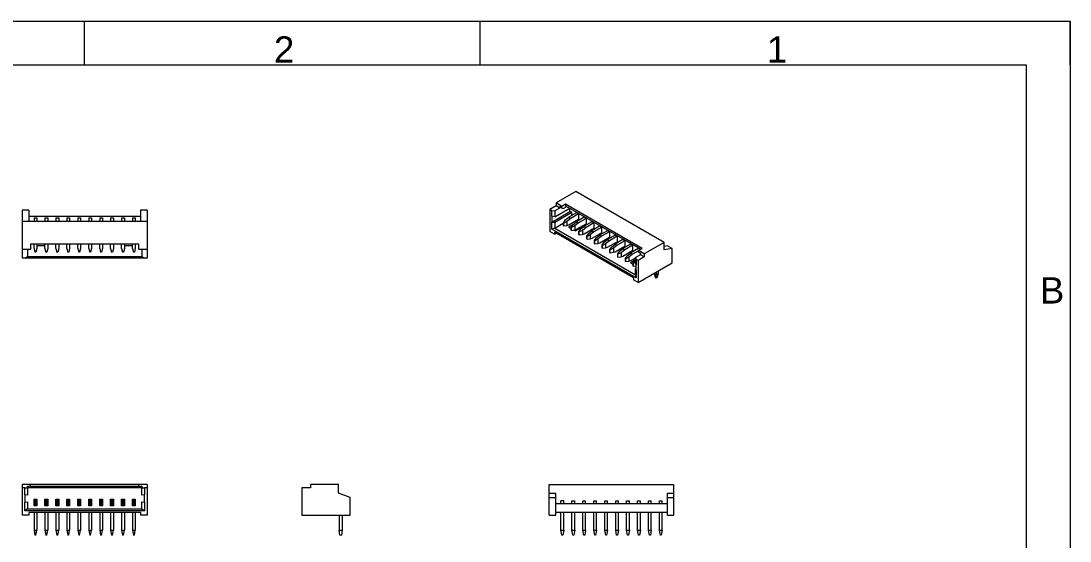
# Model space of a CAD drawing. Header units: millimetres. Extents: x 0 to 180, y 0 to 120.
# Drawn here: x 60.2 to 180, y 60.7 to 120 of the extents above; entities that cross this region are included whole.
import ezdxf

# ---------------------------------------------------------------- set-up
doc = ezdxf.new("R2010")
doc.units = ezdxf.units.MM
doc.layers.add('1', color=7, linetype='Continuous', true_color=0xffffff)
doc.layers.add('256', color=7, linetype='Continuous', true_color=0xffffff)
doc.styles.add('Arial monospaced for SAP', font='Arial monospaced for SAP')

msp = doc.modelspace()

# ---------------------------------------------------------------- linework, layer by layer
at = {"layer": '1', "color": 7, "linetype": 'Continuous', "lineweight": 13}
for p, q in [((123.544904, 100.535778), (121.282162, 99.229383)), ((133.621176, 94.71824), (123.544904, 100.535778)), ((60.302727, 98.427727), (60.302727, 97.127727)), ((61.052727, 98.427727), (60.302727, 98.427727)), ((61.052727, 98.427727), (61.052727, 97.127727)), ((73.802727, 98.427727), (73.802727, 97.127727)), ((74.552727, 98.427727), (73.802727, 98.427727)), ((74.552727, 98.427727), (74.552727, 97.127727)), ((121.282162, 98.902785), (120.575056, 98.494536)), ((120.787188, 98.372062), (120.575056, 98.494536)), ((120.575056, 98.494536), (120.575056, 95.963397)), ((120.787188, 98.372062), (121.140741, 98.331237)), ((120.787188, 97.739277), (120.787188, 98.372062)), ((121.706426, 98.657836), (121.140741, 98.331237)), ((121.140741, 97.657627), (122.855464, 98.647623)), ((121.140741, 98.331237), (121.140741, 97.657627)), ((121.282162, 99.229383), (121.282162, 98.902785)), ((121.953914, 98.841547), (121.282162, 99.229383)), ((121.706426, 98.657836), (121.282162, 98.902785)), ((121.706426, 98.821135), (121.953914, 98.678248)), ((121.706426, 98.657836), (121.706426, 98.821135)), ((122.378178, 99.086496), (121.953914, 98.841547)), ((121.953914, 98.678248), (121.953914, 98.841547)), ((121.953914, 98.678248), (122.095335, 98.596598)), ((122.095335, 98.596598), (122.519599, 98.841547)), ((122.378178, 99.086496), (122.378178, 98.923197)), ((131.110947, 94.04463), (122.378178, 99.086496)), ((122.378178, 98.923197), (130.969449, 93.963025)), ((122.873153, 98.249587), (122.873153, 98.637416)), ((74.552727, 97.127727), (60.302727, 97.127727)), ((60.302727, 97.127727), (60.302727, 93.927727)), ((61.052727, 97.727727), (73.802727, 97.727727)), ((61.642727, 97.546057), (61.642727, 97.127727)), ((61.642727, 97.546057), (61.962727, 97.546057)), ((61.962727, 97.546057), (61.962727, 97.127727)), ((62.892727, 97.546057), (62.892727, 97.127727)), ((62.892727, 97.546057), (63.212727, 97.546057)), ((63.212727, 97.546057), (63.212727, 97.127727)), ((64.142727, 97.546057), (64.142727, 97.127727)), ((64.142727, 97.546057), (64.462727, 97.546057)), ((64.462727, 97.546057), (64.462727, 97.127727)), ((65.392727, 97.546057), (65.392727, 97.127727)), ((65.392727, 97.546057), (65.712727, 97.546057)), ((65.712727, 97.546057), (65.712727, 97.127727)), ((66.642727, 97.546057), (66.642727, 97.127727)), ((66.642727, 97.546057), (66.962727, 97.546057)), ((66.962727, 97.546057), (66.962727, 97.127727)), ((67.892727, 97.546057), (67.892727, 97.127727)), ((67.892727, 97.546057), (68.212727, 97.546057)), ((68.212727, 97.546057), (68.212727, 97.127727)), ((69.142727, 97.546057), (69.142727, 97.127727)), ((69.142727, 97.546057), (69.462727, 97.546057)), ((69.462727, 97.546057), (69.462727, 97.127727)), ((70.392727, 97.546057), (70.392727, 97.127727)), ((70.392727, 97.546057), (70.712727, 97.546057)), ((70.712727, 97.546057), (70.712727, 97.127727)), ((71.642727, 97.546057), (71.642727, 97.127727)), ((71.642727, 97.546057), (71.962727, 97.546057)), ((71.962727, 97.546057), (71.962727, 97.127727)), ((72.892727, 97.546057), (72.892727, 97.127727)), ((72.892727, 97.546057), (73.212727, 97.546057)), ((73.212727, 97.546057), (73.212727, 97.127727)), ((74.552727, 97.127727), (74.552727, 93.927727)), ((120.787188, 97.045255), (122.873153, 98.249587)), ((120.787188, 97.739277), (120.787188, 97.045255)), ((121.140741, 97.657627), (120.787188, 97.739277)), ((121.140741, 97.045255), (123.085285, 98.167938)), ((122.300396, 97.257544), (122.095335, 96.984018)), ((122.52667, 97.126905), (122.166046, 96.943193)), ((122.300396, 97.257544), (122.72466, 97.600473)), ((122.950934, 97.469833), (122.52667, 97.126905)), ((122.52667, 97.126905), (122.52667, 96.665001)), ((123.608544, 98.110783), (122.72466, 97.600473)), ((122.72466, 97.600473), (122.950934, 97.469833)), ((122.738802, 96.734986), (123.834818, 97.367771)), ((123.085285, 98.167938), (122.873153, 98.249587)), ((123.834818, 97.980143), (122.950934, 97.469833)), ((123.085285, 97.808683), (123.085285, 98.167938)), ((123.18428, 96.747234), (123.608544, 97.090162)), ((123.697055, 97.141122), (123.569741, 97.214627)), ((123.834818, 97.980143), (123.608544, 98.110783)), ((124.492427, 97.600473), (123.608544, 97.090162)), ((123.608544, 97.090162), (123.834818, 96.959523)), ((123.834818, 97.980143), (123.834818, 97.367771)), ((124.718701, 97.469833), (123.834818, 96.959523)), ((124.718701, 97.469833), (124.492427, 97.600473)), ((125.376311, 97.090162), (124.492427, 96.579852)), ((124.718701, 97.469833), (124.718701, 96.857461)), ((125.602585, 96.959523), (125.376311, 97.090162)), ((121.105386, 95.657211), (120.575056, 95.963397)), ((120.787188, 97.045255), (121.140741, 97.045255)), ((120.787188, 96.249171), (120.787188, 97.045255)), ((121.140741, 96.371645), (120.787188, 96.249171)), ((130.439195, 90.676582), (120.787188, 96.249171)), ((121.105386, 95.90216), (121.105386, 95.657211)), ((130.120997, 90.696994), (121.105386, 95.90216)), ((121.140741, 97.045255), (121.140741, 96.371645)), ((121.140741, 96.371645), (122.09536, 96.922795)), ((121.140741, 96.371645), (130.368485, 91.044005)), ((122.166046, 96.943193), (122.095335, 96.984018)), ((122.095335, 96.984018), (122.095335, 96.657419)), ((122.095335, 96.657419), (122.166046, 96.616594)), ((122.166046, 96.616594), (122.166046, 96.943193)), ((122.166046, 96.616594), (122.52667, 96.665001)), ((122.52667, 96.665001), (122.738802, 96.734986)), ((123.219631, 96.775809), (122.714054, 96.483913)), ((122.714054, 96.483913), (122.979229, 96.330815)), ((123.18428, 96.747234), (122.979219, 96.473707)), ((123.049929, 96.432882), (122.979219, 96.473707)), ((122.979219, 96.473707), (122.979219, 96.147109)), ((122.979219, 96.147109), (123.049929, 96.106284)), ((123.410554, 96.616594), (123.049929, 96.432882)), ((123.049929, 96.106284), (123.049929, 96.432882)), ((123.049929, 96.106284), (123.410554, 96.15469)), ((123.3081, 96.140941), (123.491871, 96.03484)), ((123.834818, 96.959523), (123.410554, 96.616594)), ((123.410554, 96.616594), (123.410554, 96.15469)), ((123.410554, 96.15469), (123.622686, 96.224676)), ((123.491871, 96.03484), (124.305044, 96.504326)), ((123.622686, 96.224676), (124.718701, 96.857461)), ((124.068163, 96.236923), (123.863102, 95.963397)), ((123.933813, 95.922572), (123.863102, 95.963397)), ((123.863102, 95.963397), (123.863102, 95.636798)), ((123.923196, 96.398187), (124.022198, 96.341029)), ((124.294437, 96.106284), (123.933813, 95.922572)), ((123.933813, 95.595973), (123.933813, 95.922572)), ((124.068163, 96.236923), (124.492427, 96.579852)), ((124.305044, 96.504326), (124.206042, 96.561484)), ((124.718701, 96.449212), (124.294437, 96.106284)), ((124.294437, 96.106284), (124.294437, 95.64438)), ((124.5809, 96.630834), (124.453586, 96.704339)), ((124.492427, 96.579852), (124.718701, 96.449212)), ((124.506569, 95.714365), (125.602585, 96.34715)), ((125.602585, 96.959523), (124.718701, 96.449212)), ((124.952047, 95.726613), (125.376311, 96.069541)), ((125.602585, 95.938902), (125.178321, 95.595973)), ((125.464745, 96.120546), (125.337431, 96.194051)), ((126.260194, 96.579852), (125.376311, 96.069541)), ((125.376311, 96.069541), (125.602585, 95.938902)), ((125.602585, 96.959523), (125.602585, 96.34715)), ((126.486468, 96.449212), (125.602585, 95.938902)), ((126.486468, 96.449212), (126.260194, 96.579852)), ((127.144078, 96.069541), (126.260194, 95.559231)), ((126.486468, 96.449212), (126.486468, 95.83684)), ((127.370352, 95.938902), (126.486468, 95.428592)), ((127.370352, 95.938902), (127.144078, 96.069541)), ((127.370352, 95.938902), (127.370352, 95.32653)), ((121.105386, 95.657211), (121.317523, 95.779688)), ((123.863102, 95.636798), (123.933813, 95.595973)), ((123.933813, 95.595973), (124.294437, 95.64438)), ((124.294437, 95.64438), (124.506569, 95.714365)), ((124.952047, 95.726613), (124.746986, 95.453087)), ((124.746986, 95.453087), (124.746986, 95.126488)), ((124.817696, 95.412262), (124.746986, 95.453087)), ((124.746986, 95.126488), (124.817696, 95.085663)), ((125.178321, 95.595973), (124.817696, 95.412262)), ((124.817696, 95.085663), (124.817696, 95.412262)), ((124.817696, 95.085663), (125.178321, 95.13407)), ((125.178321, 95.595973), (125.178321, 95.13407)), ((125.178321, 95.13407), (125.390453, 95.204055)), ((125.390453, 95.204055), (126.486468, 95.83684)), ((125.83593, 95.216303), (125.630869, 94.942776)), ((125.70158, 94.901951), (125.630869, 94.942776)), ((125.630869, 94.942776), (125.630869, 94.616178)), ((126.062204, 95.085663), (125.70158, 94.901951)), ((125.70158, 94.575353), (125.70158, 94.901951)), ((125.83593, 95.216303), (126.260194, 95.559231)), ((126.486468, 95.428592), (126.062204, 95.085663)), ((126.062204, 95.085663), (126.062204, 94.623759)), ((126.062204, 94.623759), (126.274336, 94.693745)), ((126.34859, 95.610258), (126.22142, 95.68368)), ((126.260194, 95.559231), (126.486468, 95.428592)), ((126.274336, 94.693745), (127.370352, 95.32653)), ((126.719814, 94.705992), (126.514753, 94.432466)), ((126.719814, 94.705992), (127.144078, 95.048921)), ((127.370352, 94.918281), (126.946088, 94.575353)), ((127.232579, 95.099887), (127.105265, 95.173392)), ((128.027961, 95.559231), (127.144078, 95.048921)), ((127.144078, 95.048921), (127.370352, 94.918281)), ((127.15822, 94.183434), (128.254235, 94.816219)), ((128.254235, 95.428592), (127.370352, 94.918281)), ((128.254235, 95.428592), (128.027961, 95.559231)), ((128.911845, 95.048921), (128.027961, 94.53861)), ((128.254235, 95.428592), (128.254235, 94.816219)), ((129.138119, 94.918281), (128.254235, 94.407971)), ((129.138119, 94.918281), (128.911845, 95.048921)), ((129.138119, 94.918281), (129.138119, 94.305909)), ((133.621176, 94.71824), (131.358434, 93.411845)), ((133.621176, 93.901743), (133.621176, 94.71824)), ((60.302727, 93.927727), (60.302727, 92.927727)), ((61.252727, 93.927727), (60.302727, 93.927727)), ((60.902727, 93.927727), (60.902727, 93.127727)), ((61.252727, 94.527727), (61.252727, 93.927727)), ((73.602727, 94.527727), (61.252727, 94.527727)), ((61.642727, 94.027727), (61.642727, 94.527724)), ((61.642727, 94.027727), (61.752727, 93.627727)), ((61.852727, 93.627727), (61.752727, 93.627727)), ((61.962727, 94.027727), (61.852727, 93.627727)), ((61.962727, 94.527724), (61.962727, 94.027727)), ((61.962737, 94.377727), (62.892718, 94.377727)), ((62.892727, 94.027727), (62.892727, 94.527724)), ((62.892727, 94.027727), (63.002727, 93.627727)), ((63.102727, 93.627727), (63.002727, 93.627727)), ((63.212727, 94.027727), (63.102727, 93.627727)), ((63.212727, 94.527724), (63.212727, 94.027727)), ((64.142727, 94.027727), (64.142727, 94.527724)), ((64.142727, 94.027727), (64.252727, 93.627727)), ((64.352727, 93.627727), (64.252727, 93.627727)), ((64.462727, 94.027727), (64.352727, 93.627727)), ((64.462727, 94.527724), (64.462727, 94.027727)), ((65.392727, 94.027727), (65.392727, 94.527724)), ((65.392727, 94.027727), (65.502727, 93.627727)), ((65.602727, 93.627727), (65.502727, 93.627727)), ((65.712727, 94.027727), (65.602727, 93.627727)), ((65.712727, 94.527724), (65.712727, 94.027727)), ((66.642727, 94.027727), (66.642727, 94.527724)), ((66.642727, 94.027727), (66.752727, 93.627727)), ((66.852727, 93.627727), (66.752727, 93.627727)), ((66.962727, 94.027727), (66.852727, 93.627727)), ((66.962727, 94.527724), (66.962727, 94.027727)), ((67.892727, 94.027727), (67.892727, 94.527724)), ((67.892727, 94.027727), (68.002727, 93.627727)), ((68.102727, 93.627727), (68.002727, 93.627727)), ((68.212727, 94.027727), (68.102727, 93.627727)), ((68.212727, 94.527724), (68.212727, 94.027727)), ((69.142727, 94.027727), (69.142727, 94.527724)), ((69.142727, 94.027727), (69.252727, 93.627727)), ((69.352727, 93.627727), (69.252727, 93.627727)), ((69.462727, 94.027727), (69.352727, 93.627727)), ((69.462727, 94.527724), (69.462727, 94.027727)), ((70.392727, 94.027727), (70.392727, 94.527724)), ((70.392727, 94.027727), (70.502727, 93.627727)), ((70.602727, 93.627727), (70.502727, 93.627727)), ((70.712727, 94.027727), (70.602727, 93.627727)), ((70.712727, 94.527724), (70.712727, 94.027727)), ((71.642727, 94.027727), (71.642727, 94.527724)), ((71.642727, 94.027727), (71.752727, 93.627727)), ((71.852727, 93.627727), (71.752727, 93.627727)), ((71.962727, 94.027727), (71.852727, 93.627727)), ((71.962727, 94.527724), (71.962727, 94.027727)), ((71.962737, 94.377727), (72.892718, 94.377727)), ((72.892727, 94.027727), (72.892727, 94.527724)), ((72.892727, 94.027727), (73.002727, 93.627727)), ((73.102727, 93.627727), (73.002727, 93.627727)), ((73.212727, 94.027727), (73.102727, 93.627727)), ((73.212727, 94.527724), (73.212727, 94.027727)), ((73.602727, 93.927727), (73.602727, 94.527727)), ((74.552727, 93.927727), (73.602727, 93.927727)), ((73.952727, 93.927727), (73.952727, 93.127727)), ((74.552727, 93.927727), (74.552727, 92.927727)), ((125.630869, 94.616178), (125.70158, 94.575353)), ((125.70158, 94.575353), (126.062204, 94.623759)), ((126.585463, 94.391641), (126.514753, 94.432466)), ((126.514753, 94.432466), (126.514753, 94.105867)), ((126.514753, 94.105867), (126.585463, 94.065042)), ((126.946088, 94.575353), (126.585463, 94.391641)), ((126.585463, 94.065042), (126.585463, 94.391641)), ((126.585463, 94.065042), (126.946088, 94.113449)), ((126.946088, 94.575353), (126.946088, 94.113449)), ((126.946088, 94.113449), (127.15822, 94.183434)), ((127.603697, 94.195682), (127.398636, 93.922155)), ((127.469347, 93.881331), (127.398636, 93.922155)), ((127.398636, 93.922155), (127.398636, 93.595557)), ((127.398636, 93.595557), (127.469347, 93.554732)), ((127.829971, 94.065042), (127.469347, 93.881331)), ((127.469347, 93.554732), (127.469347, 93.881331)), ((127.469347, 93.554732), (127.829971, 93.603139)), ((127.603697, 94.195682), (128.027961, 94.53861)), ((128.254235, 94.407971), (127.829971, 94.065042)), ((127.829971, 94.065042), (127.829971, 93.603139)), ((127.829971, 93.603139), (128.042103, 93.673124)), ((128.116279, 94.589682), (127.988965, 94.663187)), ((128.027961, 94.53861), (128.254235, 94.407971)), ((128.042103, 93.673124), (129.138119, 94.305909)), ((128.48758, 93.685371), (128.28252, 93.411845)), ((128.713855, 93.554732), (128.35323, 93.37102)), ((128.48758, 93.685371), (128.911845, 94.0283)), ((129.138119, 93.897661), (128.713855, 93.554732)), ((128.713855, 93.554732), (128.713855, 93.092828)), ((129.000124, 94.079394), (128.87281, 94.152899)), ((129.795728, 94.53861), (128.911845, 94.0283)), ((128.911845, 94.0283), (129.138119, 93.897661)), ((128.925987, 93.162814), (130.022002, 93.795598)), ((130.022002, 94.407971), (129.138119, 93.897661)), ((129.371464, 93.175061), (129.795728, 93.51799)), ((129.884113, 93.569023), (129.756799, 93.642527)), ((130.022002, 94.407971), (129.795728, 94.53861)), ((130.679612, 94.0283), (129.795728, 93.51799)), ((129.795728, 93.51799), (130.022002, 93.38735)), ((130.022002, 94.407971), (130.022002, 93.795598)), ((130.686683, 93.771104), (130.022002, 93.38735)), ((130.881137, 93.911949), (130.679612, 94.0283)), ((130.686683, 93.799681), (131.110947, 94.04463)), ((130.686683, 93.636382), (130.686683, 93.799681)), ((131.358434, 93.411845), (130.686683, 93.799681)), ((130.686683, 93.636382), (130.93417, 93.493495)), ((130.905886, 93.509828), (130.905886, 93.313869)), ((130.93417, 93.493495), (130.93417, 93.330195)), ((134.010084, 94.330404), (133.621175, 94.278587)), ((134.540415, 94.024218), (133.621176, 93.901743)), ((134.540415, 94.024218), (134.010084, 94.330404)), ((134.540415, 92.391224), (134.540415, 94.024218)), ((60.602727, 92.927727), (60.302727, 92.927727)), ((60.602727, 92.927727), (60.902727, 93.127727)), ((74.252727, 92.927727), (60.602727, 92.927727)), ((60.902727, 93.127727), (73.952727, 93.127727)), ((73.952727, 93.127727), (74.252727, 92.927727)), ((74.552727, 92.927727), (74.252727, 92.927727)), ((128.35323, 93.37102), (128.28252, 93.411845)), ((128.28252, 93.411845), (128.28252, 93.085246)), ((128.28252, 93.085246), (128.35323, 93.044422)), ((128.35323, 93.044422), (128.35323, 93.37102)), ((128.35323, 93.044422), (128.713855, 93.092828)), ((128.713855, 93.092828), (128.925987, 93.162814)), ((129.371464, 93.175061), (129.166403, 92.901535)), ((129.237114, 92.86071), (129.166403, 92.901535)), ((129.166403, 92.901535), (129.166403, 92.574936)), ((129.166403, 92.574936), (129.237114, 92.534111)), ((129.597738, 93.044422), (129.237114, 92.86071)), ((129.237114, 92.534111), (129.237114, 92.86071)), ((129.237114, 92.534111), (129.597738, 92.582518)), ((130.022002, 93.38735), (129.597738, 93.044422)), ((129.597738, 93.044422), (129.597738, 92.582518)), ((129.597738, 92.582518), (129.80987, 92.652503)), ((130.290699, 92.693326), (129.785121, 92.401431)), ((129.785121, 92.401431), (130.050296, 92.248332)), ((129.80987, 92.652503), (130.368478, 92.975016)), ((130.255347, 92.664751), (130.050286, 92.391224)), ((130.050286, 92.391224), (130.050286, 92.064626)), ((130.120997, 92.3504), (130.050286, 92.391224)), ((130.368481, 92.476475), (130.120997, 92.3504)), ((130.120997, 92.023801), (130.120997, 92.3504)), ((130.255347, 92.664751), (130.368487, 92.7562)), ((130.93417, 93.330195), (130.368485, 93.003597)), ((130.368485, 92.329987), (130.368485, 93.003597)), ((130.368485, 93.003597), (130.439195, 92.799473)), ((130.439195, 92.166688), (130.368485, 92.329987)), ((130.651327, 92.676998), (130.439195, 92.799473)), ((130.439195, 92.799473), (130.439195, 92.166688)), ((131.358434, 93.085246), (130.651327, 92.676998)), ((130.651327, 92.676998), (130.651327, 90.145859)), ((130.651327, 90.145859), (134.540415, 92.391224)), ((131.358434, 93.085246), (130.93417, 93.330195)), ((131.358434, 93.411845), (131.358434, 93.085246)), ((130.050286, 92.064626), (130.120997, 92.023801)), ((130.120997, 92.023801), (130.439192, 92.066512)), ((130.368485, 91.717615), (130.439217, 91.758452)), ((130.368485, 91.044005), (130.368485, 91.717615)), ((130.368485, 91.717615), (130.439195, 91.472666)), ((130.379167, 92.058458), (130.439193, 92.023802)), ((130.439195, 91.472666), (130.439195, 92.166688)), ((130.439195, 91.472666), (130.439195, 90.676582)), ((132.500411, 91.213428), (132.500411, 91.180768)), ((132.500411, 91.180768), (132.726686, 91.050129)), ((132.500411, 91.180768), (132.631226, 90.676582)), ((132.726686, 91.344068), (132.726686, 91.050129)), ((132.726686, 91.050129), (132.974173, 91.193016)), ((132.843358, 90.717406), (132.974173, 91.193016)), ((132.974173, 91.193016), (132.974173, 91.486954)), ((130.120997, 90.696994), (130.120997, 90.452045)), ((130.651327, 90.145859), (130.120997, 90.452045)), ((130.368485, 91.044005), (130.439195, 90.676582)), ((132.701937, 90.635757), (132.631226, 90.676582)), ((132.701937, 90.635757), (132.726686, 91.050129)), ((132.843358, 90.717406), (132.701937, 90.635757)), ((60.302727, 67.109545), (60.302727, 66.709545)), ((61.252727, 67.109545), (60.302727, 67.109545)), ((60.302727, 66.709545), (60.302727, 63.609545)), ((60.602727, 66.709545), (60.302727, 66.709545)), ((60.602727, 66.709545), (60.902727, 66.709545)), ((60.602727, 65.934545), (60.602727, 66.709545)), ((60.602727, 65.934545), (60.602727, 65.084545)), ((60.902727, 65.884545), (60.602727, 65.934545)), ((60.902727, 66.709545), (60.902727, 66.909545)), ((60.902727, 66.909545), (61.252727, 66.909545)), ((61.252727, 66.709545), (60.902727, 66.709545)), ((60.902727, 66.709545), (60.902727, 65.884545)), ((73.602727, 67.109545), (61.252727, 67.109545)), ((61.252727, 66.909545), (61.252727, 67.109545)), ((61.252727, 66.909545), (73.602727, 66.909545)), ((61.252727, 66.909545), (61.252727, 66.709545)), ((73.602727, 66.709545), (61.252727, 66.709545)), ((73.602727, 66.909545), (73.602727, 67.109545)), ((74.552727, 67.109545), (73.602727, 67.109545)), ((73.602727, 66.709545), (73.602727, 66.909545)), ((73.602727, 66.909545), (73.952727, 66.909545)), ((73.952727, 66.709545), (73.602727, 66.709545)), ((73.952727, 66.909545), (73.952727, 66.709545)), ((73.952727, 66.709545), (74.252727, 66.709545)), ((73.952727, 65.884545), (73.952727, 66.709545)), ((74.252727, 65.934545), (73.952727, 65.884545)), ((74.552727, 66.709545), (74.252727, 66.709545)), ((74.252727, 66.709545), (74.252727, 65.934545)), ((74.252727, 65.084545), (74.252727, 65.934545)), ((74.552727, 67.109545), (74.552727, 66.709545)), ((74.552727, 66.709545), (74.552727, 63.609545)), ((92.241452, 66.709545), (92.241452, 63.609545)), ((93.241452, 66.709545), (92.241452, 66.709545)), ((93.241452, 67.109545), (93.241452, 66.709545)), ((96.441452, 67.109545), (93.241452, 67.109545)), ((96.441452, 66.109545), (96.441452, 67.109545)), ((97.741452, 65.609545), (96.441452, 66.109545)), ((120.503446, 66.109545), (120.503446, 67.109545)), ((120.503446, 67.109545), (134.753446, 67.109545)), ((120.503446, 66.109545), (121.253446, 66.109545)), ((120.503446, 65.609545), (120.503446, 66.109545)), ((121.253446, 65.609545), (121.253446, 66.109545)), ((134.003446, 65.609545), (134.003446, 66.109545)), ((134.003446, 66.109545), (134.753446, 66.109545)), ((134.753446, 66.109545), (134.753446, 67.109545)), ((134.753446, 65.609545), (134.753446, 66.109545)), ((60.602727, 65.084545), (60.902727, 65.134545)), ((60.602727, 64.109545), (60.602727, 65.084545)), ((60.902727, 65.134545), (60.902727, 64.309545)), ((61.642727, 65.434545), (61.962727, 65.434545)), ((61.642727, 65.314545), (61.642727, 65.434545)), ((61.642727, 65.314545), (61.752727, 65.234545)), ((61.642727, 64.748831), (61.642727, 65.314545)), ((61.752727, 64.834545), (61.642727, 64.748831)), ((61.642727, 64.684545), (61.642727, 64.748831)), ((61.852727, 65.234545), (61.752727, 65.234545)), ((61.752727, 65.234545), (61.752727, 64.834545)), ((61.752727, 64.834545), (61.852727, 64.834545)), ((61.962727, 65.314545), (61.852727, 65.234545)), ((61.852727, 64.834545), (61.852727, 65.234545)), ((61.852727, 64.834545), (61.962727, 64.748831)), ((61.962727, 65.434545), (61.962727, 65.314545)), ((61.962727, 65.314545), (61.962727, 64.748831)), ((61.962727, 64.748831), (61.962727, 64.684545)), ((62.892727, 65.434545), (63.212727, 65.434545)), ((62.892727, 65.314545), (62.892727, 65.434545)), ((62.892727, 65.314545), (63.002727, 65.234545)), ((62.892727, 64.748831), (62.892727, 65.314545)), ((63.002727, 64.834545), (62.892727, 64.748831)), ((62.892727, 64.684545), (62.892727, 64.748831)), ((63.102727, 65.234545), (63.002727, 65.234545)), ((63.002727, 65.234545), (63.002727, 64.834545)), ((63.002727, 64.834545), (63.102727, 64.834545)), ((63.212727, 65.314545), (63.102727, 65.234545)), ((63.102727, 64.834545), (63.102727, 65.234545)), ((63.102727, 64.834545), (63.212727, 64.748831)), ((63.212727, 65.434545), (63.212727, 65.314545)), ((63.212727, 65.314545), (63.212727, 64.748831)), ((63.212727, 64.748831), (63.212727, 64.684545)), ((64.142727, 65.434545), (64.462727, 65.434545)), ((64.142727, 65.314545), (64.142727, 65.434545)), ((64.142727, 65.314545), (64.252727, 65.234545)), ((64.142727, 64.748831), (64.142727, 65.314545)), ((64.252727, 64.834545), (64.142727, 64.748831)), ((64.142727, 64.684545), (64.142727, 64.748831)), ((64.352727, 65.234545), (64.252727, 65.234545)), ((64.252727, 65.234545), (64.252727, 64.834545)), ((64.252727, 64.834545), (64.352727, 64.834545)), ((64.462727, 65.314545), (64.352727, 65.234545)), ((64.352727, 64.834545), (64.352727, 65.234545)), ((64.352727, 64.834545), (64.462727, 64.748831)), ((64.462727, 65.434545), (64.462727, 65.314545)), ((64.462727, 65.314545), (64.462727, 64.748831)), ((64.462727, 64.748831), (64.462727, 64.684545)), ((65.392727, 65.434545), (65.712727, 65.434545)), ((65.392727, 65.314545), (65.392727, 65.434545)), ((65.392727, 65.314545), (65.502727, 65.234545)), ((65.392727, 64.748831), (65.392727, 65.314545)), ((65.502727, 64.834545), (65.392727, 64.748831)), ((65.392727, 64.684545), (65.392727, 64.748831)), ((65.502727, 65.234545), (65.502727, 64.834545)), ((65.602727, 65.234545), (65.502727, 65.234545)), ((65.502727, 64.834545), (65.602727, 64.834545)), ((65.712727, 65.314545), (65.602727, 65.234545)), ((65.602727, 64.834545), (65.602727, 65.234545)), ((65.602727, 64.834545), (65.712727, 64.748831)), ((65.712727, 65.434545), (65.712727, 65.314545)), ((65.712727, 65.314545), (65.712727, 64.748831)), ((65.712727, 64.748831), (65.712727, 64.684545)), ((66.642727, 65.434545), (66.962727, 65.434545)), ((66.642727, 65.314545), (66.642727, 65.434545)), ((66.642727, 65.314545), (66.752727, 65.234545)), ((66.642727, 64.748831), (66.642727, 65.314545)), ((66.752727, 64.834545), (66.642727, 64.748831)), ((66.642727, 64.684545), (66.642727, 64.748831)), ((66.752727, 65.234545), (66.752727, 64.834545)), ((66.852727, 65.234545), (66.752727, 65.234545)), ((66.752727, 64.834545), (66.852727, 64.834545)), ((66.962727, 65.314545), (66.852727, 65.234545)), ((66.852727, 64.834545), (66.852727, 65.234545)), ((66.852727, 64.834545), (66.962727, 64.748831)), ((66.962727, 65.434545), (66.962727, 65.314545)), ((66.962727, 65.314545), (66.962727, 64.748831)), ((66.962727, 64.748831), (66.962727, 64.684545)), ((67.892727, 65.434545), (68.212727, 65.434545)), ((67.892727, 65.314545), (67.892727, 65.434545)), ((67.892727, 65.314545), (68.002727, 65.234545)), ((67.892727, 64.748831), (67.892727, 65.314545)), ((68.002727, 64.834545), (67.892727, 64.748831)), ((67.892727, 64.684545), (67.892727, 64.748831)), ((68.002727, 65.234545), (68.002727, 64.834545)), ((68.102727, 65.234545), (68.002727, 65.234545)), ((68.002727, 64.834545), (68.102727, 64.834545)), ((68.212727, 65.314545), (68.102727, 65.234545)), ((68.102727, 64.834545), (68.102727, 65.234545)), ((68.102727, 64.834545), (68.212727, 64.748831)), ((68.212727, 65.434545), (68.212727, 65.314545)), ((68.212727, 65.314545), (68.212727, 64.748831)), ((68.212727, 64.748831), (68.212727, 64.684545)), ((69.142727, 65.434545), (69.462727, 65.434545)), ((69.142727, 65.314545), (69.142727, 65.434545)), ((69.142727, 65.314545), (69.252727, 65.234545)), ((69.142727, 64.748831), (69.142727, 65.314545)), ((69.252727, 64.834545), (69.142727, 64.748831)), ((69.142727, 64.684545), (69.142727, 64.748831)), ((69.352727, 65.234545), (69.252727, 65.234545)), ((69.252727, 65.234545), (69.252727, 64.834545)), ((69.252727, 64.834545), (69.352727, 64.834545)), ((69.462727, 65.314545), (69.352727, 65.234545)), ((69.352727, 64.834545), (69.352727, 65.234545)), ((69.352727, 64.834545), (69.462727, 64.748831)), ((69.462727, 65.434545), (69.462727, 65.314545)), ((69.462727, 65.314545), (69.462727, 64.748831)), ((69.462727, 64.748831), (69.462727, 64.684545)), ((70.392727, 65.434545), (70.712727, 65.434545)), ((70.392727, 65.314545), (70.392727, 65.434545)), ((70.392727, 65.314545), (70.502727, 65.234545)), ((70.392727, 64.748831), (70.392727, 65.314545)), ((70.502727, 64.834545), (70.392727, 64.748831)), ((70.392727, 64.684545), (70.392727, 64.748831)), ((70.502727, 65.234545), (70.502727, 64.834545)), ((70.602727, 65.234545), (70.502727, 65.234545)), ((70.502727, 64.834545), (70.602727, 64.834545)), ((70.712727, 65.314545), (70.602727, 65.234545)), ((70.602727, 64.834545), (70.602727, 65.234545)), ((70.602727, 64.834545), (70.712727, 64.748831)), ((70.712727, 65.434545), (70.712727, 65.314545)), ((70.712727, 65.314545), (70.712727, 64.748831)), ((70.712727, 64.748831), (70.712727, 64.684545)), ((71.642727, 65.434545), (71.962727, 65.434545)), ((71.642727, 65.314545), (71.642727, 65.434545)), ((71.642727, 64.748831), (71.642727, 65.314545)), ((71.642727, 65.314545), (71.752727, 65.234545)), ((71.752727, 64.834545), (71.642727, 64.748831)), ((71.642727, 64.684545), (71.642727, 64.748831)), ((71.752727, 65.234545), (71.752727, 64.834545)), ((71.852727, 65.234545), (71.752727, 65.234545)), ((71.752727, 64.834545), (71.852727, 64.834545)), ((71.962727, 65.314545), (71.852727, 65.234545)), ((71.852727, 64.834545), (71.852727, 65.234545)), ((71.852727, 64.834545), (71.962727, 64.748831)), ((71.962727, 65.434545), (71.962727, 65.314545)), ((71.962727, 65.314545), (71.962727, 64.748831)), ((71.962727, 64.748831), (71.962727, 64.684545)), ((72.892727, 65.434545), (73.212727, 65.434545)), ((72.892727, 65.314545), (72.892727, 65.434545)), ((72.892727, 64.748831), (72.892727, 65.314545)), ((72.892727, 65.314545), (73.002727, 65.234545)), ((73.002727, 64.834545), (72.892727, 64.748831)), ((72.892727, 64.684545), (72.892727, 64.748831)), ((73.002727, 65.234545), (73.002727, 64.834545)), ((73.102727, 65.234545), (73.002727, 65.234545)), ((73.002727, 64.834545), (73.102727, 64.834545)), ((73.212727, 65.314545), (73.102727, 65.234545)), ((73.102727, 64.834545), (73.102727, 65.234545)), ((73.102727, 64.834545), (73.212727, 64.748831)), ((73.212727, 65.434545), (73.212727, 65.314545)), ((73.212727, 65.314545), (73.212727, 64.748831)), ((73.212727, 64.748831), (73.212727, 64.684545)), ((73.952727, 65.134545), (74.252727, 65.084545)), ((73.952727, 64.309545), (73.952727, 65.134545)), ((74.252727, 65.084545), (74.252727, 64.109545)), ((97.741452, 63.609545), (97.741452, 65.609545)), ((120.503446, 65.609545), (121.253446, 65.609545)), ((120.503446, 63.609545), (120.503446, 65.609545)), ((121.253446, 63.609545), (121.253446, 65.609545)), ((134.003446, 64.884545), (121.253446, 64.884545)), ((121.843446, 64.884545), (121.843446, 65.234545)), ((122.163446, 65.234545), (121.843446, 65.234545)), ((122.163446, 64.884545), (122.163446, 65.234545)), ((123.093446, 64.884545), (123.093446, 65.234545)), ((123.093446, 65.234545), (123.413446, 65.234545)), ((123.413446, 64.884545), (123.413446, 65.234545)), ((124.343446, 64.884545), (124.343446, 65.234545)), ((124.343446, 65.234545), (124.663446, 65.234545)), ((124.663446, 64.884545), (124.663446, 65.234545)), ((125.593446, 64.884545), (125.593446, 65.234545)), ((125.593446, 65.234545), (125.913446, 65.234545)), ((125.913446, 64.884545), (125.913446, 65.234545)), ((126.843446, 64.884545), (126.843446, 65.234545)), ((126.843446, 65.234545), (127.163446, 65.234545)), ((127.163446, 64.884545), (127.163446, 65.234545)), ((128.093446, 64.884545), (128.093446, 65.234545)), ((128.093446, 65.234545), (128.413446, 65.234545)), ((128.413446, 64.884545), (128.413446, 65.234545)), ((129.343446, 64.884545), (129.343446, 65.234545)), ((129.343446, 65.234545), (129.663446, 65.234545)), ((129.663446, 64.884545), (129.663446, 65.234545)), ((130.593446, 64.884545), (130.593446, 65.234545)), ((130.593446, 65.234545), (130.913446, 65.234545)), ((130.913446, 64.884545), (130.913446, 65.234545)), ((131.843446, 64.884545), (131.843446, 65.234545)), ((131.843446, 65.234545), (132.163446, 65.234545)), ((132.163446, 64.884545), (132.163446, 65.234545)), ((133.093446, 64.884545), (133.093446, 65.234545)), ((133.093446, 65.234545), (133.413446, 65.234545)), ((133.413446, 64.884545), (133.413446, 65.234545)), ((134.003446, 63.609545), (134.003446, 65.609545)), ((134.003446, 65.609545), (134.753446, 65.609545)), ((134.753446, 63.609545), (134.753446, 65.609545)), ((61.052727, 63.609545), (60.302727, 63.609545)), ((60.902727, 64.309545), (60.602727, 64.109545)), ((74.252727, 64.109545), (60.602727, 64.109545)), ((60.902727, 64.309545), (73.952727, 64.309545)), ((61.052727, 63.909545), (61.052727, 63.609545)), ((73.802727, 63.909545), (61.052727, 63.909545)), ((61.962727, 64.684545), (61.642727, 64.684545)), ((61.642727, 63.909545), (61.642727, 61.909545)), ((61.962727, 63.909545), (61.962727, 61.909545)), ((63.212727, 64.684545), (62.892727, 64.684545)), ((62.892727, 63.909545), (62.892727, 61.909545)), ((63.212727, 63.909545), (63.212727, 61.909545)), ((64.462727, 64.684545), (64.142727, 64.684545)), ((64.142727, 63.909545), (64.142727, 61.909545)), ((64.462727, 63.909545), (64.462727, 61.909545)), ((65.712727, 64.684545), (65.392727, 64.684545)), ((65.392727, 63.909545), (65.392727, 61.909545)), ((65.712727, 63.909545), (65.712727, 61.909545)), ((66.962727, 64.684545), (66.642727, 64.684545)), ((66.642727, 63.909545), (66.642727, 61.909545)), ((66.962727, 63.909545), (66.962727, 61.909545)), ((68.212727, 64.684545), (67.892727, 64.684545)), ((67.892727, 63.909545), (67.892727, 61.909545)), ((68.212727, 63.909545), (68.212727, 61.909545)), ((69.462727, 64.684545), (69.142727, 64.684545)), ((69.142727, 63.909545), (69.142727, 61.909545)), ((69.462727, 63.909545), (69.462727, 61.909545)), ((70.712727, 64.684545), (70.392727, 64.684545)), ((70.392727, 63.909545), (70.392727, 61.909545)), ((70.712727, 63.909545), (70.712727, 61.909545)), ((71.962727, 64.684545), (71.642727, 64.684545)), ((71.642727, 63.909545), (71.642727, 61.909545)), ((71.962727, 63.909545), (71.962727, 61.909545)), ((73.212727, 64.684545), (72.892727, 64.684545)), ((72.892727, 63.909545), (72.892727, 61.909545)), ((73.212727, 63.909545), (73.212727, 61.909545)), ((73.802727, 63.909545), (73.802727, 63.609545)), ((74.552727, 63.609545), (73.802727, 63.609545)), ((73.952727, 64.309545), (74.252727, 64.109545)), ((92.241452, 63.609545), (97.741452, 63.609545)), ((96.516452, 63.609545), (96.516452, 61.909545)), ((96.866452, 61.909545), (96.866452, 63.609545)), ((120.503446, 63.609545), (121.253446, 63.609545)), ((134.003446, 63.909545), (121.253446, 63.909545)), ((121.843446, 61.909545), (121.843446, 63.909545)), ((122.163446, 61.909545), (122.163446, 63.909545)), ((123.093446, 61.909545), (123.093446, 63.909545)), ((123.413446, 61.909545), (123.413446, 63.909545)), ((124.343446, 61.909545), (124.343446, 63.909545)), ((124.663446, 61.909545), (124.663446, 63.909545)), ((125.593446, 61.909545), (125.593446, 63.909545)), ((125.913446, 61.909545), (125.913446, 63.909545)), ((126.843446, 61.909545), (126.843446, 63.909545)), ((127.163446, 61.909545), (127.163446, 63.909545)), ((128.093446, 61.909545), (128.093446, 63.909545)), ((128.413446, 61.909545), (128.413446, 63.909545)), ((129.343446, 61.909545), (129.343446, 63.909545)), ((129.663446, 61.909545), (129.663446, 63.909545)), ((130.593446, 61.909545), (130.593446, 63.909545)), ((130.913446, 61.909545), (130.913446, 63.909545)), ((131.843446, 61.909545), (131.843446, 63.909545)), ((132.163446, 61.909545), (132.163446, 63.909545)), ((133.093446, 61.909545), (133.093446, 63.909545)), ((133.413446, 61.909545), (133.413446, 63.909545)), ((134.003446, 63.609545), (134.753446, 63.609545)), ((61.642727, 61.909545), (61.752727, 61.309545)), ((61.642727, 61.909545), (61.962727, 61.909545)), ((61.852727, 61.309545), (61.752727, 61.309545)), ((61.852727, 61.309545), (61.962727, 61.909545)), ((62.892727, 61.909545), (63.002727, 61.309545)), ((62.892727, 61.909545), (63.212727, 61.909545)), ((63.102727, 61.309545), (63.002727, 61.309545)), ((63.102727, 61.309545), (63.212727, 61.909545)), ((64.142727, 61.909545), (64.252727, 61.309545)), ((64.142727, 61.909545), (64.462727, 61.909545)), ((64.352727, 61.309545), (64.252727, 61.309545)), ((64.352727, 61.309545), (64.462727, 61.909545)), ((65.392727, 61.909545), (65.502727, 61.309545)), ((65.392727, 61.909545), (65.712727, 61.909545)), ((65.602727, 61.309545), (65.502727, 61.309545)), ((65.602727, 61.309545), (65.712727, 61.909545)), ((66.642727, 61.909545), (66.962727, 61.909545)), ((66.642727, 61.909545), (66.752727, 61.309545)), ((66.852727, 61.309545), (66.752727, 61.309545)), ((66.852727, 61.309545), (66.962727, 61.909545)), ((67.892727, 61.909545), (68.212727, 61.909545)), ((67.892727, 61.909545), (68.002727, 61.309545)), ((68.102727, 61.309545), (68.002727, 61.309545)), ((68.102727, 61.309545), (68.212727, 61.909545)), ((69.142727, 61.909545), (69.462727, 61.909545)), ((69.142727, 61.909545), (69.252727, 61.309545)), ((69.352727, 61.309545), (69.252727, 61.309545)), ((69.352727, 61.309545), (69.462727, 61.909545)), ((70.392727, 61.909545), (70.712727, 61.909545)), ((70.392727, 61.909545), (70.502727, 61.309545)), ((70.602727, 61.309545), (70.502727, 61.309545)), ((70.602727, 61.309545), (70.712727, 61.909545)), ((71.642727, 61.909545), (71.752727, 61.309545)), ((71.642727, 61.909545), (71.962727, 61.909545)), ((71.852727, 61.309545), (71.752727, 61.309545)), ((71.852727, 61.309545), (71.962727, 61.909545)), ((72.892727, 61.909545), (73.212727, 61.909545)), ((72.892727, 61.909545), (73.002727, 61.309545)), ((73.102727, 61.309545), (73.002727, 61.309545)), ((73.102727, 61.309545), (73.212727, 61.909545)), ((96.516452, 61.909545), (96.866452, 61.909545)), ((96.591452, 61.309545), (96.516452, 61.909545)), ((96.791452, 61.309545), (96.591452, 61.309545)), ((96.791452, 61.309545), (96.866452, 61.909545)), ((121.843446, 61.909545), (122.163446, 61.909545)), ((121.953446, 61.309545), (121.843446, 61.909545)), ((122.053446, 61.309545), (121.953446, 61.309545)), ((122.163446, 61.909545), (122.053446, 61.309545)), ((123.093446, 61.909545), (123.413446, 61.909545)), ((123.203446, 61.309545), (123.093446, 61.909545)), ((123.303446, 61.309545), (123.203446, 61.309545)), ((123.413446, 61.909545), (123.303446, 61.309545)), ((124.453446, 61.309545), (124.343446, 61.909545)), ((124.343446, 61.909545), (124.663446, 61.909545)), ((124.553446, 61.309545), (124.453446, 61.309545)), ((124.663446, 61.909545), (124.553446, 61.309545)), ((125.703446, 61.309545), (125.593446, 61.909545)), ((125.593446, 61.909545), (125.913446, 61.909545)), ((125.803446, 61.309545), (125.703446, 61.309545)), ((125.913446, 61.909545), (125.803446, 61.309545)), ((126.953446, 61.309545), (126.843446, 61.909545)), ((126.843446, 61.909545), (127.163446, 61.909545)), ((127.053446, 61.309545), (126.953446, 61.309545)), ((127.163446, 61.909545), (127.053446, 61.309545)), ((128.203446, 61.309545), (128.093446, 61.909545)), ((128.093446, 61.909545), (128.413446, 61.909545)), ((128.303446, 61.309545), (128.203446, 61.309545)), ((128.413446, 61.909545), (128.303446, 61.309545)), ((129.343446, 61.909545), (129.663446, 61.909545)), ((129.453446, 61.309545), (129.343446, 61.909545)), ((129.553446, 61.309545), (129.453446, 61.309545)), ((129.663446, 61.909545), (129.553446, 61.309545)), ((130.593446, 61.909545), (130.913446, 61.909545)), ((130.703446, 61.309545), (130.593446, 61.909545)), ((130.803446, 61.309545), (130.703446, 61.309545)), ((130.913446, 61.909545), (130.803446, 61.309545)), ((131.953446, 61.309545), (131.843446, 61.909545)), ((131.843446, 61.909545), (132.163446, 61.909545)), ((132.053446, 61.309545), (131.953446, 61.309545)), ((132.163446, 61.909545), (132.053446, 61.309545)), ((133.203446, 61.309545), (133.093446, 61.909545)), ((133.093446, 61.909545), (133.413446, 61.909545)), ((133.303446, 61.309545), (133.203446, 61.309545)), ((133.413446, 61.909545), (133.303446, 61.309545))]:
    msp.add_line(p, q, dxfattribs=at)
at = {"layer": '256', "color": 163, "linetype": 'Continuous', "lineweight": 18}
for p, q in [((0, 120), (180, 120)), ((67.4, 115), (67.4, 120)), ((112.6, 115), (112.6, 120)), ((175, 120), (180, 120)), ((180, 120), (180, 0)), ((180, 115), (180, 120)), ((5, 115), (175, 115)), ((175, 115), (175, 5))]:
    msp.add_line(p, q, dxfattribs=at)

# ---------------------------------------------------------------- texts
at = {"layer": '256', "color": 18, "linetype": 'Continuous', "lineweight": 13, "char_height": 3, "attachment_point": 7, "line_spacing_factor": 1.018261, "style": 'Arial monospaced for SAP'}
for s, insert in [('\\fArial monospaced for SAP|b0|i0;\\W1.0000;2', (89.051497, 115.247962)), ('\\fArial monospaced for SAP|b0|i0;\\W1.0000;1', (145.351497, 115.247962)), ('\\fArial monospaced for SAP|b0|i0;\\W1.0000;B', (176.551497, 87.755125))]:
    msp.add_mtext(s, dxfattribs=dict(at, insert=insert))

doc.saveas('drawing.dxf')
